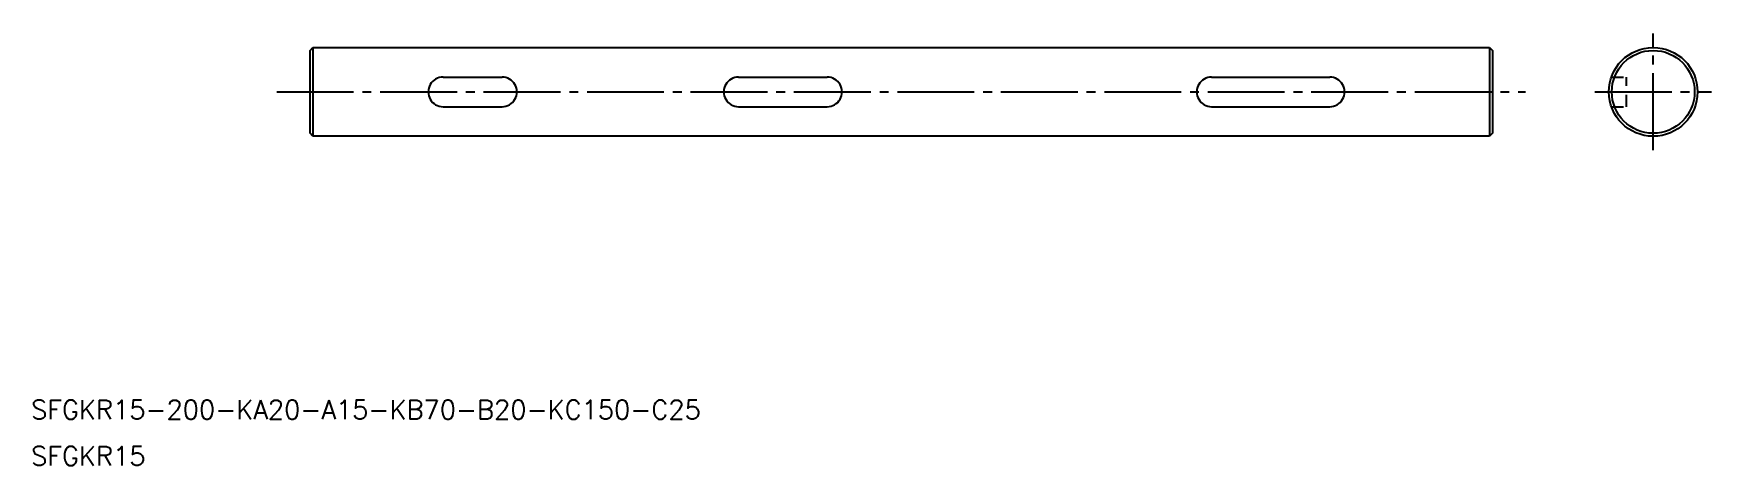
# Model space of a CAD drawing. Extents: x 35 to 319, y 31 to 104.
import ezdxf

# ---------------------------------------------------------------- set-up
doc = ezdxf.new("R2010")
doc.units = 0
doc.linetypes.add('CENTER', pattern=[17.5, 13, -1.5, 1.5, -1.5])
doc.linetypes.add('DASHED', pattern=[3.5, 2, -1.5])
doc.layers.get('0').update_dxf_attribs({"linetype": 'CONTINUOUS'})
doc.layers.add('CENTER', color=1, linetype='CENTER')
doc.styles.get("Standard").update_dxf_attribs({"font": 'txt.shx', "bigfont": '@extfont2.shx'})

msp = doc.modelspace()

# ---------------------------------------------------------------- linework, layer by layer
for p, q in [((81.58, 101.11), (82.08, 101.61)), ((81.58, 87.11), (81.58, 101.11)), ((82.08, 101.61), (281.08, 101.61)), ((82.08, 101.61), (82.08, 86.61)), ((281.08, 101.61), (281.08, 86.61)), ((281.08, 101.61), (281.58, 101.11)), ((281.58, 101.11), (281.58, 87.11)), ((82.08, 97.86), (82.08, 97.86)), ((82.08, 94.11), (82.08, 94.11)), ((82.08, 86.61), (81.58, 87.11)), ((281.08, 86.61), (82.08, 86.61)), ((281.58, 87.11), (281.08, 86.61))]:
    msp.add_line(p, q)
at = {"color": 7, "linetype": 'CONTINUOUS'}
for p, q in [((104.08, 96.61), (114.08, 96.61)), ((154.08, 96.61), (169.08, 96.61)), ((234.08, 96.61), (254.08, 96.61)), ((104.08, 91.61), (114.08, 91.61)), ((154.08, 91.61), (169.08, 91.61)), ((234.08, 91.61), (254.08, 91.61))]:
    msp.add_line(p, q, dxfattribs=at)
at = {"color": 3, "linetype": 'DASHED'}
for p, q in [((301.79, 96.61), (304.29, 96.61)), ((304.29, 91.61), (304.29, 96.61)), ((301.79, 91.61), (304.29, 91.61))]:
    msp.add_line(p, q, dxfattribs=at)
at = {"color": 7, "linetype": 'CONTINUOUS'}
for radius in [7.5, 7]:
    msp.add_circle((308.79, 94.11), radius, dxfattribs=at)
for centre, start, end in [((104.08, 94.11), 89.9874, 270), ((114.08, 94.11), 270, 90.0126), ((154.08, 94.11), 89.9874, 270), ((169.08, 94.11), 270, 90.0126), ((234.08, 94.11), 89.9874, 270), ((254.08, 94.11), 270, 90.0126)]:
    msp.add_arc(centre, 2.5, start, end, dxfattribs=at)
at = {"layer": 'CENTER', "color": 1, "linetype": 'CENTER'}
for p, q in [((308.79, 84.25), (308.79, 103.96)), ((75.95, 94.11), (287.21, 94.11)), ((298.93, 94.11), (318.64, 94.11))]:
    msp.add_line(p, q, dxfattribs=at)

# ---------------------------------------------------------------- texts
for s, p in [('SFGKR15-200-KA20-A15-KB70-B20-KC150-C25', (34.41, 38.81)), ('SFGKR15', (34.41, 30.97))]:
    msp.add_text(s, height=3.2).set_placement(p)

doc.saveas('drawing.dxf')
